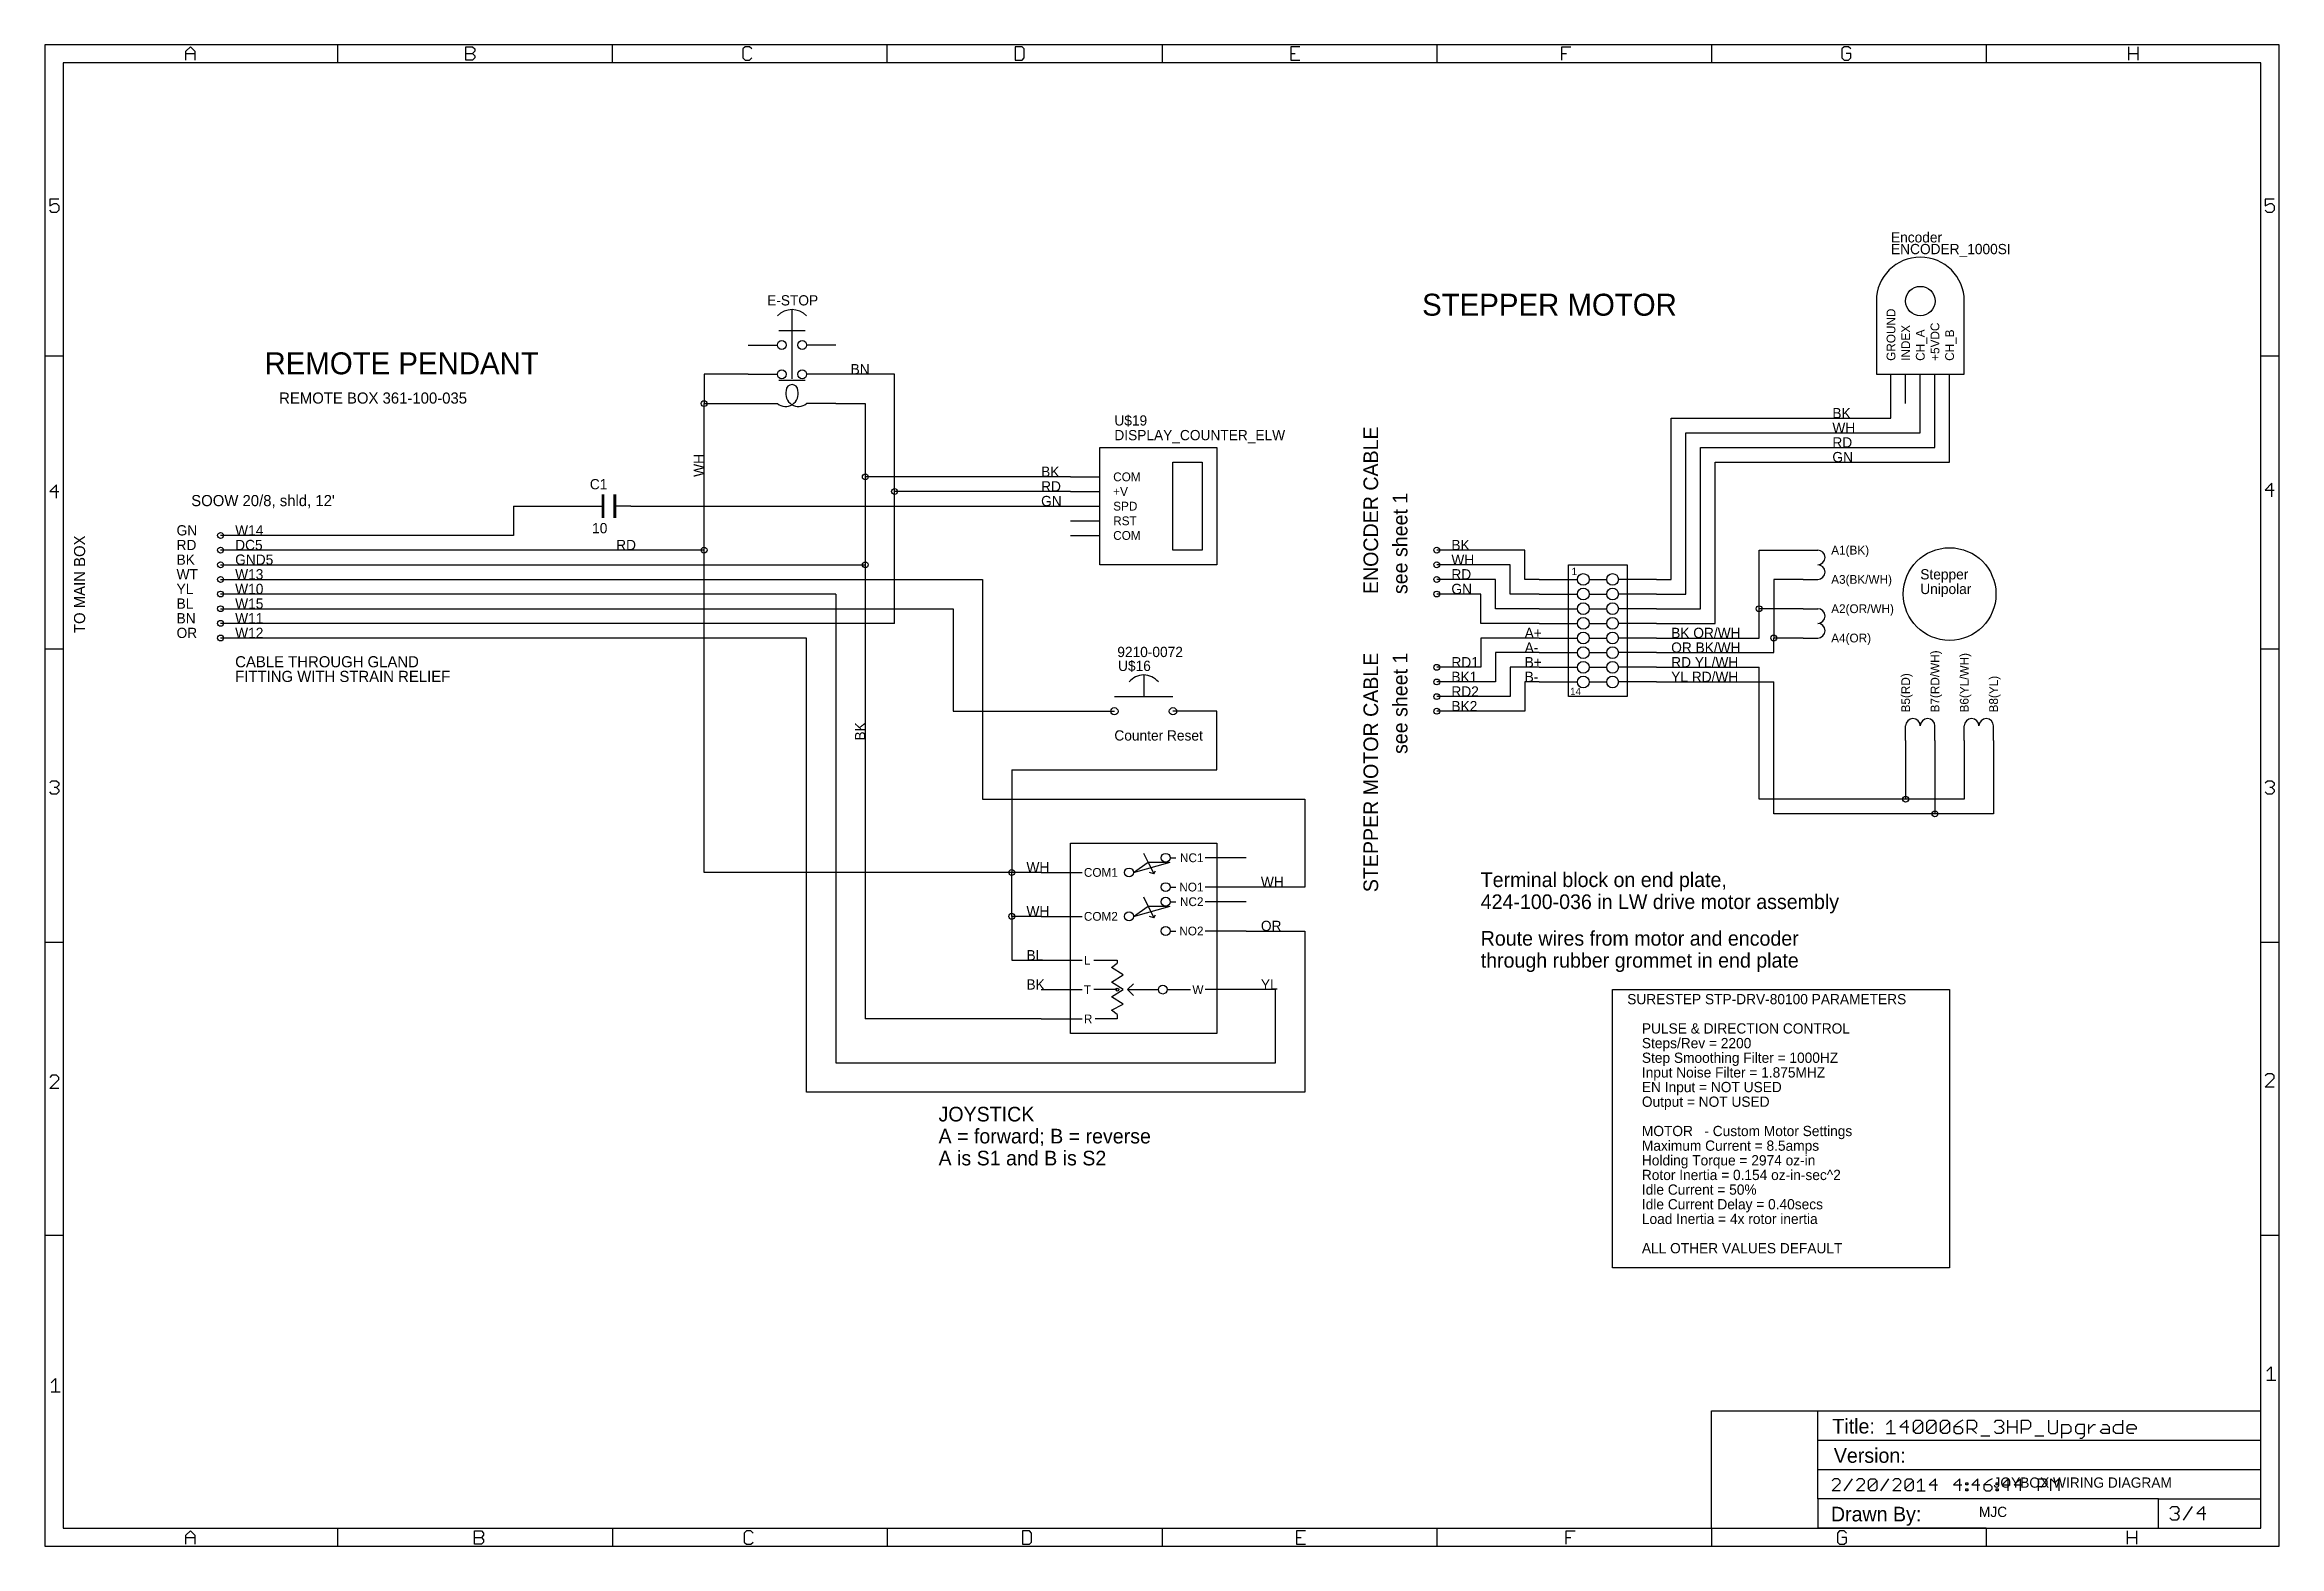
# Model space of a CAD drawing. Extents: x 0 to 387, y 0 to 260.
import ezdxf
from ezdxf.enums import TextEntityAlignment as Align

# ---------------------------------------------------------------- set-up
doc = ezdxf.new("R2010")
doc.units = 0
for name, color, linetype in [('91', 94, 'CONTINUOUS'), ('94', 14, 'CONTINUOUS'), ('95', 251, 'CONTINUOUS'), ('96', 251, 'CONTINUOUS')]:
    doc.layers.add(name, color=color, linetype=linetype)

# ---------------------------------------------------------------- blocks, each defined once
blk = doc.blocks.new('RECT')
blk.add_solid([(-0.5, -0.5), (0.5, -0.5), (-0.5, 0.5), (0.5, 0.5)])

msp = doc.modelspace()

# ---------------------------------------------------------------- linework, layer by layer
at = {"layer": '91'}
for p, q in [((121.92, 203.2), (114.3, 203.2)), ((114.3, 203.2), (114.3, 198.12)), ((147.32, 203.2), (137.16, 203.2)), ((147.32, 182.88), (147.32, 203.2)), ((114.3, 172.72), (114.3, 198.12)), ((114.3, 198.12), (121.92, 198.12)), ((137.16, 198.12), (142.24, 198.12)), ((142.24, 198.12), (142.24, 185.42)), ((320.04, 195.58), (320.04, 198.12)), ((325.12, 193.04), (325.12, 198.12)), ((327.66, 190.5), (327.66, 198.12)), ((330.2, 187.96), (330.2, 198.12)), ((281.94, 167.64), (281.94, 195.58)), ((281.94, 195.58), (320.04, 195.58)), ((284.48, 165.1), (284.48, 193.04)), ((284.48, 193.04), (325.12, 193.04)), ((287.02, 162.56), (287.02, 190.5)), ((287.02, 190.5), (327.66, 190.5)), ((289.56, 160.02), (289.56, 187.96)), ((289.56, 187.96), (330.2, 187.96)), ((177.8, 185.42), (142.24, 185.42)), ((142.24, 185.42), (142.24, 170.18)), ((177.8, 182.88), (147.32, 182.88)), ((147.32, 160.02), (147.32, 182.88)), ((81.28, 180.34), (81.28, 175.26)), ((81.28, 180.34), (93.98, 180.34)), ((101.6, 180.34), (177.8, 180.34)), ((81.28, 175.26), (30.48, 175.26)), ((114.3, 172.72), (30.48, 172.72)), ((114.3, 116.84), (114.3, 172.72)), ((256.54, 172.72), (241.3, 172.72)), ((256.54, 167.64), (256.54, 172.72)), ((297.18, 172.72), (304.8, 172.72)), ((297.18, 162.56), (297.18, 172.72)), ((30.48, 170.18), (142.24, 170.18)), ((30.48, 167.64), (162.56, 167.64)), ((142.24, 170.18), (142.24, 91.44)), ((162.56, 167.64), (162.56, 129.54)), ((254, 170.18), (241.3, 170.18)), ((251.46, 167.64), (241.3, 167.64)), ((251.46, 162.56), (251.46, 167.64)), ((254, 165.1), (254, 170.18)), ((259.08, 167.64), (256.54, 167.64)), ((279.4, 167.64), (281.94, 167.64)), ((304.8, 167.64), (299.72, 167.64)), ((299.72, 167.64), (299.72, 157.48)), ((137.16, 165.1), (30.48, 165.1)), ((137.16, 165.1), (137.16, 83.82)), ((248.92, 165.1), (241.3, 165.1)), ((248.92, 160.02), (248.92, 165.1)), ((259.08, 165.1), (254, 165.1)), ((279.4, 165.1), (284.48, 165.1)), ((30.48, 162.56), (157.48, 162.56)), ((147.32, 160.02), (30.48, 160.02)), ((157.48, 162.56), (157.48, 144.78)), ((259.08, 160.02), (248.92, 160.02)), ((259.08, 162.56), (251.46, 162.56)), ((279.4, 162.56), (287.02, 162.56)), ((279.4, 160.02), (289.56, 160.02)), ((297.18, 157.48), (297.18, 162.56)), ((304.8, 162.56), (297.18, 162.56)), ((132.08, 157.48), (30.48, 157.48)), ((132.08, 78.74), (132.08, 157.48)), ((259.08, 157.48), (248.92, 157.48)), ((248.92, 157.48), (248.92, 152.4)), ((279.4, 157.48), (297.18, 157.48)), ((304.8, 157.48), (299.72, 157.48)), ((299.72, 154.94), (299.72, 157.48)), ((248.92, 152.4), (241.3, 152.4)), ((259.08, 154.94), (251.46, 154.94)), ((251.46, 154.94), (251.46, 149.86)), ((259.08, 152.4), (254, 152.4)), ((254, 152.4), (254, 147.32)), ((279.4, 154.94), (299.72, 154.94)), ((279.4, 152.4), (297.18, 152.4)), ((297.18, 129.54), (297.18, 152.4)), ((251.46, 149.86), (241.3, 149.86)), ((254, 147.32), (241.3, 147.32)), ((259.08, 149.86), (256.54, 149.86)), ((256.54, 149.86), (256.54, 144.78)), ((279.4, 149.86), (299.72, 149.86)), ((299.72, 127), (299.72, 149.86)), ((157.48, 144.78), (172.72, 144.78)), ((172.72, 144.78), (180.34, 144.78)), ((203.2, 144.78), (200.66, 144.78)), ((203.2, 134.62), (203.2, 144.78)), ((256.54, 144.78), (241.3, 144.78)), ((322.58, 139.7), (322.58, 129.54)), ((327.66, 139.7), (327.66, 127)), ((332.74, 139.7), (332.74, 129.54)), ((337.82, 139.7), (337.82, 127)), ((167.64, 134.62), (203.2, 134.62)), ((167.64, 134.62), (167.64, 116.84)), ((162.56, 129.54), (218.44, 129.54)), ((218.44, 129.54), (218.44, 114.3)), ((322.58, 129.54), (297.18, 129.54)), ((332.74, 129.54), (322.58, 129.54)), ((327.66, 127), (299.72, 127)), ((337.82, 127), (327.66, 127)), ((167.64, 116.84), (114.3, 116.84)), ((172.72, 116.84), (167.64, 116.84)), ((167.64, 109.22), (167.64, 116.84)), ((218.44, 114.3), (208.28, 114.3)), ((172.72, 109.22), (167.64, 109.22)), ((167.64, 109.22), (167.64, 101.6)), ((208.28, 106.68), (218.44, 106.68)), ((218.44, 106.68), (218.44, 78.74)), ((167.64, 101.6), (172.72, 101.6)), ((213.36, 96.52), (208.28, 96.52)), ((213.36, 83.82), (213.36, 96.52)), ((271.78, 96.52), (330.2, 96.52)), ((271.78, 48.26), (271.78, 96.52)), ((330.2, 96.52), (330.2, 48.26)), ((172.72, 91.44), (142.24, 91.44)), ((137.16, 83.82), (213.36, 83.82)), ((218.44, 78.74), (132.08, 78.74)), ((330.2, 48.26), (271.78, 48.26))]:
    msp.add_line(p, q, dxfattribs=at)
for centre in [(114.3, 198.12), (142.24, 185.42), (147.32, 182.88), (30.48, 175.26), (30.48, 172.72), (30.48, 170.18), (114.3, 172.72), (142.24, 170.18), (241.3, 172.72), (241.3, 170.18), (30.48, 167.64), (241.3, 167.64), (30.48, 165.1), (30.48, 162.56), (241.3, 165.1), (297.18, 162.56), (30.48, 160.02), (30.48, 157.48), (299.72, 157.48), (241.3, 152.4), (241.3, 149.86), (241.3, 147.32), (241.3, 144.78), (322.58, 129.54), (327.66, 127), (167.64, 116.84), (167.64, 109.22)]:
    msp.add_circle(centre, 0.508, dxfattribs=at)
at = {"layer": '94'}
for p, q in [((50.8, 260.35), (0, 260.35)), ((0, 260.35), (0, 206.375)), ((24.4856, 259.2168), (25.2652, 259.9964)), ((25.2652, 259.9964), (26.0448, 259.2168)), ((98.425, 260.35), (50.8, 260.35)), ((50.8, 257.175), (50.8, 260.35)), ((72.9996, 257.6576), (72.9996, 259.9964)), ((72.9996, 259.9964), (74.169, 259.9964)), ((74.169, 259.9964), (74.5588, 259.6066)), ((74.5588, 259.6066), (74.5588, 259.2168)), ((146.05, 260.35), (98.425, 260.35)), ((98.425, 257.175), (98.425, 260.35)), ((121.3954, 259.9964), (121.0056, 259.6066)), ((121.0056, 259.6066), (121.0056, 258.0474)), ((122.175, 259.9964), (121.3954, 259.9964)), ((122.5648, 259.6066), (122.175, 259.9964)), ((193.675, 260.35), (146.05, 260.35)), ((146.05, 257.175), (146.05, 260.35)), ((168.2496, 259.9964), (168.2496, 257.6576)), ((169.419, 259.9964), (168.2496, 259.9964)), ((169.8088, 259.6066), (169.419, 259.9964)), ((169.8088, 258.0474), (169.8088, 259.6066)), ((241.3, 260.35), (193.675, 260.35)), ((193.675, 260.35), (193.675, 257.175)), ((217.5608, 259.9964), (216.0016, 259.9964)), ((216.0016, 259.9964), (216.0016, 257.6576)), ((288.925, 260.35), (241.3, 260.35)), ((241.3, 260.35), (241.3, 257.175)), ((262.9916, 257.6576), (262.9916, 259.9964)), ((262.9916, 259.9964), (264.5508, 259.9964)), ((336.55, 260.35), (288.925, 260.35)), ((288.925, 260.35), (288.925, 257.175)), ((311.8954, 259.9964), (311.5056, 259.6066)), ((311.5056, 259.6066), (311.5056, 258.0474)), ((312.675, 259.9964), (311.8954, 259.9964)), ((313.0648, 259.6066), (312.675, 259.9964)), ((387.35, 260.35), (336.55, 260.35)), ((336.55, 260.35), (336.55, 257.175)), ((361.2896, 257.6576), (361.2896, 259.9964)), ((362.8488, 259.9964), (362.8488, 257.6576)), ((387.35, 206.375), (387.35, 260.35)), ((50.8, 257.175), (3.175, 257.175)), ((3.175, 257.175), (3.175, 206.375)), ((24.4856, 257.6576), (24.4856, 259.2168)), ((24.4856, 258.827), (26.0448, 258.827)), ((26.0448, 259.2168), (26.0448, 257.6576)), ((98.425, 257.175), (50.8, 257.175)), ((72.9996, 258.827), (74.169, 258.827)), ((74.169, 257.6576), (72.9996, 257.6576)), ((74.5588, 259.2168), (74.169, 258.827)), ((74.169, 258.827), (74.5588, 258.4372)), ((74.5588, 258.0474), (74.169, 257.6576)), ((74.5588, 258.4372), (74.5588, 258.0474)), ((146.05, 257.175), (98.425, 257.175)), ((121.0056, 258.0474), (121.3954, 257.6576)), ((121.3954, 257.6576), (122.175, 257.6576)), ((122.175, 257.6576), (122.5648, 258.0474)), ((193.675, 257.175), (146.05, 257.175)), ((168.2496, 257.6576), (169.419, 257.6576)), ((169.419, 257.6576), (169.8088, 258.0474)), ((241.3, 257.175), (193.675, 257.175)), ((216.0016, 258.827), (216.7812, 258.827)), ((216.0016, 257.6576), (217.5608, 257.6576)), ((288.925, 257.175), (241.3, 257.175)), ((262.9916, 258.827), (263.7712, 258.827)), ((336.55, 257.175), (288.925, 257.175)), ((311.5056, 258.0474), (311.8954, 257.6576)), ((311.8954, 257.6576), (312.675, 257.6576)), ((313.0648, 258.827), (312.2852, 258.827)), ((312.675, 257.6576), (313.0648, 258.0474)), ((313.0648, 258.0474), (313.0648, 258.827)), ((384.175, 257.175), (336.55, 257.175)), ((361.2896, 258.827), (362.8488, 258.827)), ((384.175, 206.375), (384.175, 257.175)), ((2.4228, 233.5804), (0.8636, 233.5804)), ((0.8636, 233.5804), (0.8636, 232.411)), ((0.8636, 232.411), (1.6432, 232.8008)), ((1.6432, 232.8008), (2.033, 232.8008)), ((2.033, 232.8008), (2.4228, 232.411)), ((2.4228, 232.411), (2.4228, 231.6314)), ((386.4708, 233.5804), (384.9116, 233.5804)), ((384.9116, 233.5804), (384.9116, 232.411)), ((384.9116, 232.411), (385.6912, 232.8008)), ((385.6912, 232.8008), (386.081, 232.8008)), ((386.081, 232.8008), (386.4708, 232.411)), ((386.4708, 232.411), (386.4708, 231.6314)), ((1.2534, 231.2416), (0.8636, 231.6314)), ((2.033, 231.2416), (1.2534, 231.2416)), ((2.4228, 231.6314), (2.033, 231.2416)), ((385.3014, 231.2416), (384.9116, 231.6314)), ((386.081, 231.2416), (385.3014, 231.2416)), ((386.4708, 231.6314), (386.081, 231.2416)), ((129.54, 202.438), (129.54, 214.376)), ((317.5, 215.9), (317.5, 203.2)), ((332.74, 203.2), (332.74, 215.9)), ((127.254, 210.82), (131.826, 210.82)), ((0, 206.375), (0, 155.575)), ((0, 206.375), (3.175, 206.375)), ((3.175, 206.375), (3.175, 155.575)), ((121.92, 208.28), (127, 208.28)), ((137.16, 208.28), (132.08, 208.28)), ((384.175, 155.575), (384.175, 206.375)), ((384.175, 206.375), (387.35, 206.375)), ((387.35, 155.575), (387.35, 206.375)), ((121.92, 203.2), (127, 203.2)), ((127.254, 202.184), (131.826, 202.184)), ((137.16, 203.2), (132.08, 203.2)), ((317.5, 203.2), (332.74, 203.2)), ((320.04, 198.12), (320.04, 203.2)), ((322.58, 198.12), (322.58, 203.2)), ((325.12, 198.12), (325.12, 203.2)), ((327.66, 198.12), (327.66, 203.2)), ((330.2, 198.12), (330.2, 203.2)), ((121.92, 198.12), (127, 198.12)), ((137.16, 198.12), (132.08, 198.12)), ((182.88, 190.5), (203.2, 190.5)), ((182.88, 170.18), (182.88, 190.5)), ((203.2, 190.5), (203.2, 170.18)), ((195.58, 187.96), (200.66, 187.96)), ((195.58, 172.72), (195.58, 187.96)), ((200.66, 187.96), (200.66, 172.72)), ((2.033, 184.0504), (0.8636, 182.881)), ((0.8636, 182.881), (2.4228, 182.881)), ((2.033, 181.7116), (2.033, 184.0504)), ((177.8, 185.42), (182.88, 185.42)), ((177.8, 182.88), (182.88, 182.88)), ((386.081, 184.3044), (384.9116, 183.135)), ((384.9116, 183.135), (386.4708, 183.135)), ((386.081, 181.9656), (386.081, 184.3044)), ((93.98, 180.34), (96.52, 180.34)), ((101.6, 180.34), (99.06, 180.34)), ((177.8, 180.34), (182.88, 180.34)), ((177.8, 177.8), (182.88, 177.8)), ((177.8, 175.26), (182.88, 175.26)), ((200.66, 172.72), (195.58, 172.72)), ((304.8, 172.72), (307.34, 172.72)), ((203.2, 170.18), (182.88, 170.18)), ((259.08, 167.64), (264.16, 167.64)), ((264.16, 167.64), (264.16, 170.18)), ((264.16, 170.18), (274.32, 170.18)), ((264.16, 165.1), (264.16, 167.64)), ((264.16, 167.64), (265.684, 167.64)), ((267.716, 167.64), (270.764, 167.64)), ((274.32, 167.64), (272.796, 167.64)), ((274.32, 170.18), (274.32, 167.64)), ((274.32, 167.64), (274.32, 165.1)), ((279.4, 167.64), (274.32, 167.64)), ((304.8, 167.64), (307.34, 167.64)), ((259.08, 165.1), (264.16, 165.1)), ((264.16, 162.56), (264.16, 165.1)), ((264.16, 165.1), (265.684, 165.1)), ((267.716, 165.1), (270.764, 165.1)), ((274.32, 165.1), (272.796, 165.1)), ((274.32, 165.1), (274.32, 162.56)), ((279.4, 165.1), (274.32, 165.1)), ((259.08, 162.56), (264.16, 162.56)), ((259.08, 160.02), (264.16, 160.02)), ((264.16, 160.02), (264.16, 162.56)), ((264.16, 162.56), (265.684, 162.56)), ((264.16, 157.48), (264.16, 160.02)), ((264.16, 160.02), (265.684, 160.02)), ((267.716, 162.56), (270.764, 162.56)), ((267.716, 160.02), (270.764, 160.02)), ((274.32, 162.56), (272.796, 162.56)), ((274.32, 160.02), (272.796, 160.02)), ((274.32, 162.56), (274.32, 160.02)), ((279.4, 162.56), (274.32, 162.56)), ((274.32, 160.02), (274.32, 157.48)), ((279.4, 160.02), (274.32, 160.02)), ((304.8, 162.56), (307.34, 162.56)), ((0, 155.575), (0, 104.775)), ((0, 155.575), (3.175, 155.575)), ((3.175, 155.575), (3.175, 104.775)), ((259.08, 157.48), (264.16, 157.48)), ((264.16, 154.94), (264.16, 157.48)), ((264.16, 157.48), (265.684, 157.48)), ((267.716, 157.48), (270.764, 157.48)), ((274.32, 157.48), (272.796, 157.48)), ((274.32, 157.48), (274.32, 154.94)), ((279.4, 157.48), (274.32, 157.48)), ((304.8, 157.48), (307.34, 157.48)), ((384.175, 104.775), (384.175, 155.575)), ((384.175, 155.575), (387.35, 155.575)), ((387.35, 104.775), (387.35, 155.575)), ((190.5, 151.13), (190.5, 147.32)), ((259.08, 154.94), (264.16, 154.94)), ((259.08, 152.4), (264.16, 152.4)), ((264.16, 152.4), (264.16, 154.94)), ((264.16, 154.94), (265.684, 154.94)), ((264.16, 149.86), (264.16, 152.4)), ((264.16, 152.4), (265.684, 152.4)), ((267.716, 154.94), (270.764, 154.94)), ((267.716, 152.4), (270.764, 152.4)), ((274.32, 154.94), (272.796, 154.94)), ((274.32, 152.4), (272.796, 152.4)), ((274.32, 154.94), (274.32, 152.4)), ((279.4, 154.94), (274.32, 154.94)), ((274.32, 152.4), (274.32, 149.86)), ((279.4, 152.4), (274.32, 152.4)), ((185.42, 147.32), (190.5, 147.32)), ((190.5, 147.32), (195.58, 147.32)), ((259.08, 149.86), (264.16, 149.86)), ((264.16, 147.32), (264.16, 149.86)), ((264.16, 149.86), (265.684, 149.86)), ((274.32, 147.32), (264.16, 147.32)), ((267.716, 149.86), (270.764, 149.86)), ((274.32, 149.86), (272.796, 149.86)), ((274.32, 149.86), (274.32, 147.32)), ((279.4, 149.86), (274.32, 149.86)), ((180.34, 144.78), (185.42, 144.78)), ((200.66, 144.78), (195.58, 144.78)), ((322.58, 139.7), (322.58, 142.24)), ((327.66, 139.7), (327.66, 142.24)), ((332.74, 139.7), (332.74, 142.24)), ((337.82, 139.7), (337.82, 142.24)), ((0.8636, 132.3526), (1.2534, 132.7424)), ((1.2534, 132.7424), (2.033, 132.7424)), ((2.033, 132.7424), (2.4228, 132.3526)), ((2.4228, 131.9628), (2.033, 131.573)), ((2.4228, 132.3526), (2.4228, 131.9628)), ((384.9116, 132.3526), (385.3014, 132.7424)), ((385.3014, 132.7424), (386.081, 132.7424)), ((386.081, 132.7424), (386.4708, 132.3526)), ((386.4708, 131.9628), (386.081, 131.573)), ((386.4708, 132.3526), (386.4708, 131.9628)), ((1.2534, 130.4036), (0.8636, 130.7934)), ((2.033, 130.4036), (1.2534, 130.4036)), ((2.033, 131.573), (1.6432, 131.573)), ((2.033, 131.573), (2.4228, 131.1832)), ((2.4228, 130.7934), (2.033, 130.4036)), ((2.4228, 131.1832), (2.4228, 130.7934)), ((385.3014, 130.4036), (384.9116, 130.7934)), ((386.081, 130.4036), (385.3014, 130.4036)), ((386.081, 131.573), (385.6912, 131.573)), ((386.081, 131.573), (386.4708, 131.1832)), ((386.4708, 130.7934), (386.081, 130.4036)), ((386.4708, 131.1832), (386.4708, 130.7934)), ((177.8, 121.92), (203.2, 121.92)), ((177.8, 116.84), (177.8, 121.92)), ((191.262, 118.618), (190.5, 120.142)), ((203.2, 121.92), (203.2, 119.38)), ((172.72, 116.84), (177.8, 116.84)), ((177.8, 109.22), (177.8, 116.84)), ((177.8, 116.84), (179.832, 116.84)), ((188.722, 116.84), (195.072, 118.618)), ((188.722, 116.84), (191.262, 118.618)), ((191.262, 118.618), (194.818, 118.618)), ((191.262, 118.618), (192.278, 116.586)), ((192.278, 116.586), (191.516, 116.84)), ((192.278, 116.586), (192.532, 117.094)), ((195.072, 119.38), (196.088, 119.38)), ((203.2, 119.38), (201.168, 119.38)), ((203.2, 119.38), (203.2, 114.3)), ((208.28, 119.38), (203.2, 119.38)), ((191.262, 110.998), (190.5, 112.522)), ((195.072, 114.3), (196.088, 114.3)), ((203.2, 114.3), (201.168, 114.3)), ((203.2, 114.3), (203.2, 111.76)), ((208.28, 114.3), (203.2, 114.3)), ((172.72, 109.22), (177.8, 109.22)), ((177.8, 101.6), (177.8, 109.22)), ((177.8, 109.22), (179.832, 109.22)), ((188.722, 109.22), (191.262, 110.998)), ((188.722, 109.22), (195.072, 110.998)), ((191.262, 110.998), (194.818, 110.998)), ((191.262, 110.998), (192.278, 108.966)), ((192.278, 108.966), (191.516, 109.22)), ((192.278, 108.966), (192.532, 109.474)), ((195.072, 111.76), (196.088, 111.76)), ((203.2, 111.76), (201.168, 111.76)), ((203.2, 111.76), (203.2, 106.68)), ((208.28, 111.76), (203.2, 111.76)), ((0, 104.775), (0, 53.975)), ((0, 104.775), (3.175, 104.775)), ((3.175, 104.775), (3.175, 53.975)), ((195.072, 106.68), (196.088, 106.68)), ((203.2, 106.68), (201.168, 106.68)), ((203.2, 106.68), (203.2, 96.52)), ((208.28, 106.68), (203.2, 106.68)), ((384.175, 53.975), (384.175, 104.775)), ((384.175, 104.775), (387.35, 104.775)), ((387.35, 53.975), (387.35, 104.775)), ((172.72, 101.6), (177.8, 101.6)), ((177.8, 96.52), (177.8, 101.6)), ((177.8, 101.6), (179.832, 101.6)), ((181.864, 101.6), (185.928, 101.6)), ((184.912, 100.33), (185.928, 101.092)), ((185.928, 101.6), (185.928, 101.092)), ((186.944, 99.06), (184.912, 100.33)), ((184.912, 97.79), (186.944, 99.06)), ((186.944, 96.52), (184.912, 97.79)), ((188.722, 97.536), (187.706, 96.52)), ((172.72, 96.52), (177.8, 96.52)), ((177.8, 91.44), (177.8, 96.52)), ((177.8, 96.52), (179.832, 96.52)), ((185.928, 96.52), (181.864, 96.52)), ((184.912, 95.25), (186.944, 96.52)), ((186.944, 93.98), (184.912, 95.25)), ((184.912, 92.964), (186.944, 93.98)), ((187.706, 96.52), (188.722, 95.504)), ((187.706, 96.52), (193.04, 96.52)), ((194.564, 96.52), (198.628, 96.52)), ((203.2, 96.52), (201.168, 96.52)), ((203.2, 96.52), (203.2, 88.9)), ((208.28, 96.52), (203.2, 96.52)), ((172.72, 91.44), (177.8, 91.44)), ((177.8, 88.9), (177.8, 91.44)), ((177.8, 91.44), (179.832, 91.44)), ((185.928, 91.44), (182.118, 91.44)), ((185.928, 92.202), (184.912, 92.964)), ((185.928, 92.202), (185.928, 91.44)), ((203.2, 88.9), (177.8, 88.9)), ((1.2534, 81.6884), (0.8636, 81.2986)), ((2.033, 81.6884), (1.2534, 81.6884)), ((2.4228, 81.2986), (2.033, 81.6884)), ((385.3014, 81.9424), (384.9116, 81.5526)), ((386.081, 81.9424), (385.3014, 81.9424)), ((386.4708, 81.5526), (386.081, 81.9424)), ((386.4708, 81.1628), (386.4708, 81.5526)), ((0.8636, 79.3496), (2.4228, 80.9088)), ((2.4228, 79.3496), (0.8636, 79.3496)), ((2.4228, 80.9088), (2.4228, 81.2986)), ((384.9116, 79.6036), (386.4708, 81.1628)), ((386.4708, 79.6036), (384.9116, 79.6036)), ((0, 53.975), (0, 0)), ((0, 53.975), (3.175, 53.975)), ((3.175, 53.975), (3.175, 3.175)), ((384.175, 23.495), (384.175, 53.975)), ((384.175, 53.975), (387.35, 53.975)), ((387.35, 0), (387.35, 53.975)), ((385.1656, 30.3628), (385.9452, 31.1424)), ((385.9452, 31.1424), (385.9452, 28.8036)), ((1.1176, 28.3308), (1.8972, 29.1104)), ((1.8972, 29.1104), (1.8972, 26.7716)), ((385.1656, 28.8036), (386.7248, 28.8036)), ((1.1176, 26.7716), (2.6768, 26.7716)), ((288.925, 3.175), (288.925, 23.495)), ((288.925, 23.495), (307.34, 23.495)), ((307.34, 23.495), (384.175, 23.495)), ((307.34, 18.415), (307.34, 23.495)), ((384.175, 18.415), (384.175, 23.495)), ((319.2526, 21.0918), (320.0322, 21.8714)), ((319.2526, 19.5326), (320.8118, 19.5326)), ((320.0322, 21.8714), (320.0322, 19.5326)), ((322.7608, 21.8714), (321.5914, 20.702)), ((321.5914, 20.702), (323.1506, 20.702)), ((322.7608, 19.5326), (322.7608, 21.8714)), ((323.9302, 21.4816), (324.32, 21.8714)), ((323.9302, 19.9224), (323.9302, 21.4816)), ((323.9302, 19.9224), (325.4894, 21.4816)), ((324.32, 19.5326), (323.9302, 19.9224)), ((324.32, 21.8714), (325.0996, 21.8714)), ((325.0996, 19.5326), (324.32, 19.5326)), ((325.0996, 21.8714), (325.4894, 21.4816)), ((325.4894, 19.9224), (325.0996, 19.5326)), ((325.4894, 21.4816), (325.4894, 19.9224)), ((326.269, 21.4816), (326.6588, 21.8714)), ((326.269, 19.9224), (326.269, 21.4816)), ((326.269, 19.9224), (327.8282, 21.4816)), ((326.6588, 19.5326), (326.269, 19.9224)), ((326.6588, 21.8714), (327.4384, 21.8714)), ((327.4384, 19.5326), (326.6588, 19.5326)), ((327.4384, 21.8714), (327.8282, 21.4816)), ((327.8282, 19.9224), (327.4384, 19.5326)), ((327.8282, 21.4816), (327.8282, 19.9224)), ((328.6078, 21.4816), (328.9976, 21.8714)), ((328.6078, 19.9224), (328.6078, 21.4816)), ((328.6078, 19.9224), (330.167, 21.4816)), ((328.9976, 19.5326), (328.6078, 19.9224)), ((328.9976, 21.8714), (329.7772, 21.8714)), ((329.7772, 19.5326), (328.9976, 19.5326)), ((329.7772, 21.8714), (330.167, 21.4816)), ((330.167, 19.9224), (329.7772, 19.5326)), ((330.167, 21.4816), (330.167, 19.9224)), ((331.7262, 21.4816), (330.9466, 20.702)), ((330.9466, 20.702), (330.9466, 19.9224)), ((332.116, 20.702), (330.9466, 20.702)), ((330.9466, 19.9224), (331.3364, 19.5326)), ((331.3364, 19.5326), (332.116, 19.5326)), ((332.5058, 21.8714), (331.7262, 21.4816)), ((332.5058, 20.3122), (332.116, 20.702)), ((332.116, 19.5326), (332.5058, 19.9224)), ((332.5058, 19.9224), (332.5058, 20.3122)), ((333.2854, 19.5326), (333.2854, 21.8714)), ((333.2854, 21.8714), (334.4548, 21.8714)), ((334.4548, 20.3122), (333.2854, 20.3122)), ((334.065, 20.3122), (334.8446, 19.5326)), ((334.4548, 21.8714), (334.8446, 21.4816)), ((334.8446, 20.702), (334.4548, 20.3122)), ((334.8446, 21.4816), (334.8446, 20.702)), ((337.963, 21.4816), (338.3528, 21.8714)), ((338.3528, 19.5326), (337.963, 19.9224)), ((338.3528, 21.8714), (339.1324, 21.8714)), ((339.1324, 19.5326), (338.3528, 19.5326)), ((339.1324, 20.702), (338.7426, 20.702)), ((339.1324, 21.8714), (339.5222, 21.4816)), ((339.5222, 21.0918), (339.1324, 20.702)), ((339.1324, 20.702), (339.5222, 20.3122)), ((339.5222, 19.9224), (339.1324, 19.5326)), ((339.5222, 21.4816), (339.5222, 21.0918)), ((339.5222, 20.3122), (339.5222, 19.9224)), ((340.3018, 19.5326), (340.3018, 21.8714)), ((340.3018, 20.702), (341.861, 20.702)), ((341.861, 21.8714), (341.861, 19.5326)), ((342.6406, 19.5326), (342.6406, 21.8714)), ((342.6406, 21.8714), (343.81, 21.8714)), ((343.81, 20.3122), (342.6406, 20.3122)), ((343.81, 21.8714), (344.1998, 21.4816)), ((344.1998, 20.702), (343.81, 20.3122)), ((344.1998, 21.4816), (344.1998, 20.702)), ((347.3182, 21.8714), (347.3182, 19.9224)), ((347.3182, 19.9224), (347.708, 19.5326)), ((347.708, 19.5326), (348.4876, 19.5326)), ((348.4876, 19.5326), (348.8774, 19.9224)), ((348.8774, 19.9224), (348.8774, 21.8714)), ((349.657, 18.753), (349.657, 21.0918)), ((349.657, 21.0918), (350.8264, 21.0918)), ((350.8264, 19.5326), (349.657, 19.5326)), ((350.8264, 21.0918), (351.2162, 20.702)), ((351.2162, 19.9224), (350.8264, 19.5326)), ((351.2162, 20.702), (351.2162, 19.9224)), ((352.3856, 21.0918), (351.9958, 20.702)), ((351.9958, 20.702), (351.9958, 19.9224)), ((351.9958, 19.9224), (352.3856, 19.5326)), ((353.555, 21.0918), (352.3856, 21.0918)), ((352.3856, 19.5326), (353.555, 19.5326)), ((353.555, 19.1428), (353.555, 21.0918)), ((354.3346, 19.5326), (354.3346, 21.0918)), ((354.3346, 20.3122), (355.1141, 21.0918)), ((355.1141, 21.0918), (355.504, 21.0918)), ((356.2835, 19.9224), (356.6733, 20.3122)), ((356.6733, 19.5326), (356.2835, 19.9224)), ((356.6733, 21.0918), (357.4529, 21.0918)), ((356.6733, 20.3122), (357.8427, 20.3122)), ((357.8427, 19.5326), (356.6733, 19.5326)), ((357.4529, 21.0918), (357.8427, 20.702)), ((357.8427, 20.702), (357.8427, 19.5326)), ((358.6223, 20.702), (359.0121, 21.0918)), ((358.6223, 19.9224), (358.6223, 20.702)), ((359.0121, 19.5326), (358.6223, 19.9224)), ((359.0121, 21.0918), (360.1815, 21.0918)), ((360.1815, 19.5326), (359.0121, 19.5326)), ((360.1815, 21.8714), (360.1815, 19.5326)), ((360.9611, 20.702), (361.3509, 21.0918)), ((360.9611, 19.9224), (360.9611, 20.702)), ((362.5203, 20.3122), (360.9611, 20.3122)), ((361.3509, 19.5326), (360.9611, 19.9224)), ((361.3509, 21.0918), (362.1305, 21.0918)), ((362.1305, 19.5326), (361.3509, 19.5326)), ((362.1305, 21.0918), (362.5203, 20.702)), ((362.5203, 20.702), (362.5203, 20.3122)), ((307.34, 13.335), (307.34, 18.415)), ((307.34, 18.415), (384.175, 18.415)), ((335.6242, 19.1428), (337.1834, 19.1428)), ((344.9794, 19.1428), (346.5386, 19.1428)), ((352.7754, 18.753), (353.1652, 18.753)), ((353.1652, 18.753), (353.555, 19.1428)), ((384.175, 13.335), (384.175, 18.415)), ((307.34, 8.255), (307.34, 13.335)), ((307.34, 13.335), (384.175, 13.335)), ((310.1936, 11.7239), (309.8419, 11.3722)), ((310.8969, 11.7239), (310.1936, 11.7239)), ((311.2486, 11.3722), (310.8969, 11.7239)), ((311.9468, 9.6139), (313.3535, 11.7239)), ((314.4034, 11.7239), (314.0517, 11.3722)), ((315.1067, 11.7239), (314.4034, 11.7239)), ((315.4584, 11.3722), (315.1067, 11.7239)), ((316.1567, 11.3722), (316.5083, 11.7239)), ((316.5083, 11.7239), (317.2117, 11.7239)), ((317.2117, 11.7239), (317.5633, 11.3722)), ((318.2616, 9.6139), (319.6682, 11.7239)), ((320.7182, 11.7239), (320.3665, 11.3722)), ((321.4215, 11.7239), (320.7182, 11.7239)), ((321.7732, 11.3722), (321.4215, 11.7239)), ((322.4714, 11.3722), (322.8231, 11.7239)), ((322.8231, 11.7239), (323.5264, 11.7239)), ((323.5264, 11.7239), (323.8781, 11.3722)), ((324.5763, 11.0206), (325.2797, 11.7239)), ((325.2797, 11.7239), (325.2797, 9.6139)), ((327.7363, 11.7239), (326.6813, 10.6689)), ((327.7363, 9.6139), (327.7363, 11.7239)), ((331.9461, 11.7239), (330.8911, 10.6689)), ((331.9461, 9.6139), (331.9461, 11.7239)), ((335.1035, 11.7239), (334.0485, 10.6689)), ((335.1035, 9.6139), (335.1035, 11.7239)), ((337.5601, 11.7239), (336.8567, 11.3722)), ((340.3658, 11.7239), (339.3108, 10.6689)), ((340.3658, 9.6139), (340.3658, 11.7239)), ((342.4707, 11.7239), (341.4157, 10.6689)), ((342.4707, 9.6139), (342.4707, 11.7239)), ((345.6255, 9.6139), (345.6255, 11.7239)), ((345.6255, 11.7239), (346.6805, 11.7239)), ((346.6805, 11.7239), (347.0322, 11.3722)), ((347.7304, 9.6139), (347.7304, 11.7239)), ((347.7304, 11.7239), (348.4338, 11.0206)), ((348.4338, 11.0206), (349.1371, 11.7239)), ((349.1371, 11.7239), (349.1371, 9.6139)), ((384.175, 8.255), (384.175, 13.335)), ((366.395, 8.255), (307.34, 8.255)), ((307.34, 8.255), (307.34, 3.175)), ((309.8419, 9.6139), (311.2486, 11.0206)), ((311.2486, 9.6139), (309.8419, 9.6139)), ((311.2486, 11.0206), (311.2486, 11.3722)), ((314.0517, 9.6139), (315.4584, 11.0206)), ((315.4584, 9.6139), (314.0517, 9.6139)), ((315.4584, 11.0206), (315.4584, 11.3722)), ((316.1567, 9.9656), (316.1567, 11.3722)), ((316.1567, 9.9656), (317.5633, 11.3722)), ((316.5083, 9.6139), (316.1567, 9.9656)), ((317.2117, 9.6139), (316.5083, 9.6139)), ((317.5633, 9.9656), (317.2117, 9.6139)), ((317.5633, 11.3722), (317.5633, 9.9656)), ((320.3665, 9.6139), (321.7732, 11.0206)), ((321.7732, 9.6139), (320.3665, 9.6139)), ((321.7732, 11.0206), (321.7732, 11.3722)), ((322.4714, 9.9656), (322.4714, 11.3722)), ((322.4714, 9.9656), (323.8781, 11.3722)), ((322.8231, 9.6139), (322.4714, 9.9656)), ((323.5264, 9.6139), (322.8231, 9.6139)), ((323.8781, 9.9656), (323.5264, 9.6139)), ((323.8781, 11.3722), (323.8781, 9.9656)), ((324.5763, 9.6139), (325.983, 9.6139)), ((326.6813, 10.6689), (328.0879, 10.6689)), ((330.8911, 10.6689), (332.2978, 10.6689)), ((332.996, 11.0206), (333.3477, 11.0206)), ((332.996, 10.6689), (332.996, 11.0206)), ((333.3477, 10.6689), (332.996, 10.6689)), ((332.996, 9.9656), (333.3477, 9.9656)), ((332.996, 9.6139), (332.996, 9.9656)), ((333.3477, 9.6139), (332.996, 9.6139)), ((333.3477, 11.0206), (333.3477, 10.6689)), ((333.3477, 9.9656), (333.3477, 9.6139)), ((334.0485, 10.6689), (335.4551, 10.6689)), ((336.8567, 11.3722), (336.1534, 10.6689)), ((336.1534, 10.6689), (336.1534, 9.9656)), ((337.2084, 10.6689), (336.1534, 10.6689)), ((336.1534, 9.9656), (336.5051, 9.6139)), ((336.5051, 9.6139), (337.2084, 9.6139)), ((337.5601, 10.3172), (337.2084, 10.6689)), ((337.2084, 9.6139), (337.5601, 9.9656)), ((337.5601, 9.9656), (337.5601, 10.3172)), ((338.2583, 11.0206), (338.61, 11.0206)), ((338.2583, 10.6689), (338.2583, 11.0206)), ((338.61, 10.6689), (338.2583, 10.6689)), ((338.2583, 9.9656), (338.61, 9.9656)), ((338.2583, 9.6139), (338.2583, 9.9656)), ((338.61, 9.6139), (338.2583, 9.6139)), ((338.61, 11.0206), (338.61, 10.6689)), ((338.61, 9.9656), (338.61, 9.6139)), ((339.3108, 10.6689), (340.7174, 10.6689)), ((341.4157, 10.6689), (342.8224, 10.6689)), ((346.6805, 10.3172), (345.6255, 10.3172)), ((347.0322, 10.6689), (346.6805, 10.3172)), ((347.0322, 11.3722), (347.0322, 10.6689)), ((366.395, 3.175), (366.395, 8.255)), ((366.395, 8.255), (384.175, 8.255)), ((384.175, 3.175), (384.175, 8.255)), ((368.4016, 6.4956), (368.7914, 6.8854)), ((368.7914, 4.5466), (368.4016, 4.9364)), ((368.7914, 6.8854), (369.571, 6.8854)), ((369.571, 4.5466), (368.7914, 4.5466)), ((369.571, 5.716), (369.1812, 5.716)), ((369.571, 6.8854), (369.9608, 6.4956)), ((369.9608, 6.1058), (369.571, 5.716)), ((369.571, 5.716), (369.9608, 5.3262)), ((369.9608, 4.9364), (369.571, 4.5466)), ((369.9608, 6.4956), (369.9608, 6.1058)), ((369.9608, 5.3262), (369.9608, 4.9364)), ((370.7404, 4.5466), (372.2996, 6.8854)), ((374.2486, 6.8854), (373.0792, 5.716)), ((373.0792, 5.716), (374.6384, 5.716)), ((374.2486, 4.5466), (374.2486, 6.8854)), ((0, 0), (50.8, 0)), ((3.175, 3.175), (50.8, 3.175)), ((24.4856, 1.9148), (25.2652, 2.6944)), ((24.4856, 0.3556), (24.4856, 1.9148)), ((24.4856, 1.525), (26.0448, 1.525)), ((25.2652, 2.6944), (26.0448, 1.9148)), ((26.0448, 1.9148), (26.0448, 0.3556)), ((50.8, 3.175), (98.425, 3.175)), ((50.8, 0), (50.8, 3.175)), ((50.8, 0), (98.425, 0)), ((74.5236, 0.3556), (74.5236, 2.6944)), ((74.5236, 2.6944), (75.693, 2.6944)), ((74.5236, 1.525), (75.693, 1.525)), ((75.693, 0.3556), (74.5236, 0.3556)), ((75.693, 2.6944), (76.0828, 2.3046)), ((76.0828, 1.9148), (75.693, 1.525)), ((75.693, 1.525), (76.0828, 1.1352)), ((76.0828, 0.7454), (75.693, 0.3556)), ((76.0828, 2.3046), (76.0828, 1.9148)), ((76.0828, 1.1352), (76.0828, 0.7454)), ((98.425, 3.175), (146.05, 3.175)), ((98.425, 3.175), (98.425, 0)), ((98.425, 0), (146.05, 0)), ((121.6494, 2.6944), (121.2596, 2.3046)), ((121.2596, 2.3046), (121.2596, 0.7454)), ((121.2596, 0.7454), (121.6494, 0.3556)), ((122.429, 2.6944), (121.6494, 2.6944)), ((121.6494, 0.3556), (122.429, 0.3556)), ((122.8188, 2.3046), (122.429, 2.6944)), ((122.429, 0.3556), (122.8188, 0.7454)), ((146.05, 3.175), (193.675, 3.175)), ((146.05, 3.175), (146.05, 0)), ((146.05, 0), (193.675, 0)), ((169.5196, 2.6944), (169.5196, 0.3556)), ((170.689, 2.6944), (169.5196, 2.6944)), ((169.5196, 0.3556), (170.689, 0.3556)), ((171.0788, 2.3046), (170.689, 2.6944)), ((170.689, 0.3556), (171.0788, 0.7454)), ((171.0788, 0.7454), (171.0788, 2.3046)), ((193.675, 3.175), (241.3, 3.175)), ((193.675, 3.175), (193.675, 0)), ((193.675, 0), (241.3, 0)), ((218.5768, 2.6944), (217.0176, 2.6944)), ((217.0176, 2.6944), (217.0176, 0.3556)), ((217.0176, 1.525), (217.7972, 1.525)), ((217.0176, 0.3556), (218.5768, 0.3556)), ((241.3, 3.175), (288.925, 3.175)), ((241.3, 3.175), (241.3, 0)), ((241.3, 0), (288.925, 0)), ((263.7536, 0.3556), (263.7536, 2.6944)), ((263.7536, 2.6944), (265.3128, 2.6944)), ((263.7536, 1.525), (264.5332, 1.525)), ((288.925, 3.175), (307.34, 3.175)), ((288.925, 3.175), (288.925, 0)), ((288.925, 0), (336.55, 0)), ((336.55, 3.175), (307.34, 3.175)), ((307.34, 3.175), (366.395, 3.175)), ((311.1334, 2.6944), (310.7436, 2.3046)), ((310.7436, 2.3046), (310.7436, 0.7454)), ((310.7436, 0.7454), (311.1334, 0.3556)), ((311.913, 2.6944), (311.1334, 2.6944)), ((311.1334, 0.3556), (311.913, 0.3556)), ((312.3028, 1.525), (311.5232, 1.525)), ((312.3028, 2.3046), (311.913, 2.6944)), ((311.913, 0.3556), (312.3028, 0.7454)), ((312.3028, 0.7454), (312.3028, 1.525)), ((336.55, 3.175), (336.55, 0)), ((336.55, 0), (387.35, 0)), ((361.0356, 0.3556), (361.0356, 2.6944)), ((361.0356, 1.525), (362.5948, 1.525)), ((362.5948, 2.6944), (362.5948, 0.3556)), ((366.395, 3.175), (384.175, 3.175))]:
    msp.add_line(p, q, dxfattribs=at)
for centre, radius in [((325.12, 215.9), 2.5526), ((127.762, 208.28), 0.762), ((131.318, 208.28), 0.762), ((127.762, 203.2), 0.762), ((131.318, 203.2), 0.762), ((330.2, 165.1), 8.0321), ((266.7, 167.64), 1.016), ((271.78, 167.64), 1.016), ((266.7, 165.1), 1.016), ((266.7, 162.56), 1.016), ((271.78, 165.1), 1.016), ((271.78, 162.56), 1.016), ((271.78, 162.56), 1.016), ((266.7, 160.02), 1.016), ((271.78, 160.02), 1.016), ((266.7, 157.48), 1.016), ((266.7, 154.94), 1.016), ((266.7, 154.94), 1.016), ((271.78, 157.48), 1.016), ((271.78, 154.94), 1.016), ((271.78, 154.94), 1.016), ((266.7, 152.4), 1.016), ((271.78, 152.4), 1.016), ((266.7, 149.86), 1.016), ((271.78, 149.86), 1.016), ((185.42, 144.78), 0.635), ((195.58, 144.78), 0.635), ((194.31, 119.38), 0.762), ((187.96, 116.84), 0.762), ((194.31, 114.3), 0.762), ((194.31, 111.76), 0.762), ((187.96, 109.22), 0.762), ((194.31, 106.68), 0.762), ((193.802, 96.52), 0.762), ((185.928, 96.52), 0.254)]:
    msp.add_circle(centre, radius, dxfattribs=at)
for centre, radius, start, end in [((325.12, 215.9), 7.62, 0, 180), ((129.54, 210.82), 3.5921, 45, 135), ((128.3971, 199.8555), 2.228, 231.1653, 14.3051), ((130.683, 199.8557), 2.2281, 165.7007, 308.8289), ((129.54, 200.406), 1.016, 0, 180), ((307.34, 171.45), 1.27, 270, 90), ((307.34, 168.91), 1.27, 270, 90), ((307.34, 161.29), 1.27, 270, 90), ((307.34, 158.75), 1.27, 270, 90), ((190.5, 147.7963), 3.2727, 39.0932, 140.9068), ((323.85, 142.24), 1.27, 0, 180), ((326.39, 142.24), 1.27, 0, 180), ((334.01, 142.24), 1.27, 0, 180), ((336.55, 142.24), 1.27, 0, 180)]:
    msp.add_arc(centre, radius, start, end, dxfattribs=at)

# ---------------------------------------------------------------- block references
at = {"layer": '94', "xscale": 4.064, "yscale": 0.508, "rotation": 90}
for p in [(96.774, 180.34), (98.806, 180.34)]:
    msp.add_blockref('RECT', p, dxfattribs=at)

# ---------------------------------------------------------------- texts
at = {"layer": '94'}
for s, height, p in [('Encoder', 1.778, (320.04, 226.06)), ('E-STOP', 1.778, (125.222, 215.138)), ('STEPPER MOTOR', 3.81, (238.76, 213.36)), ('REMOTE PENDANT', 3.81, (38.1, 203.2)), ('BN', 1.778, (139.7, 203.2)), ('REMOTE BOX 361-100-035', 1.9304, (40.64, 198.12)), ('WH', 1.778, (309.88, 193.04)), ('BK', 1.778, (309.88, 195.58)), ('RD', 1.778, (309.88, 190.5)), ('BK', 1.778, (172.72, 185.42)), ('GN', 1.778, (309.88, 187.96)), ("SOOW 20/8, shld, 12'", 1.9304, (25.4, 180.34)), ('GN', 1.778, (172.72, 180.34)), ('RD', 1.778, (172.72, 182.88)), ('GN', 1.778, (22.86, 175.26)), ('RD', 1.778, (22.86, 172.72)), ('W14', 1.778, (33.02, 175.26)), ('DC5', 1.778, (33.02, 172.72)), ('RD', 1.778, (99.06, 172.72)), ('BK', 1.778, (243.84, 172.72)), ('BK', 1.778, (22.86, 170.18)), ('GND5', 1.778, (33.02, 170.18)), ('WH', 1.778, (243.84, 170.18)), ('WT', 1.778, (22.86, 167.64)), ('YL', 1.778, (22.86, 165.1)), ('W13', 1.778, (33.02, 167.64)), ('W10', 1.778, (33.02, 165.1)), ('GN', 1.778, (243.84, 165.1)), ('RD', 1.778, (243.84, 167.64)), ('1', 1.27, (264.668, 168.402)), ('Stepper', 1.778, (325.12, 167.64)), ('Unipolar', 1.778, (325.12, 165.1)), ('BL', 1.778, (22.86, 162.56)), ('W15', 1.778, (33.02, 162.56)), ('OR', 1.778, (22.86, 157.48)), ('BN', 1.778, (22.86, 160.02)), ('W11', 1.778, (33.02, 160.02)), ('W12', 1.778, (33.02, 157.48)), ('A+', 1.778, (256.54, 157.48)), ('BK OR/WH', 1.778, (281.94, 157.48)), ('A-', 1.778, (256.54, 154.94)), ('OR BK/WH', 1.778, (281.94, 154.94)), ('CABLE THROUGH GLAND', 1.9304, (33.02, 152.4)), ('FITTING WITH STRAIN RELIEF', 1.9304, (33.02, 149.86)), ('RD1', 1.778, (243.84, 152.4)), ('BK1', 1.778, (243.84, 149.86)), ('B+', 1.778, (256.54, 152.4)), ('B-', 1.778, (256.54, 149.86)), ('YL RD/WH', 1.778, (281.94, 149.86)), ('RD YL/WH', 1.778, (281.94, 152.4)), ('RD2', 1.778, (243.84, 147.32)), ('14', 1.27, (264.414, 147.574)), ('BK2', 1.778, (243.84, 144.78)), ('Counter Reset', 1.778, (185.42, 139.7)), ('WH', 1.778, (170.18, 116.84)), ('Terminal block on end plate,', 2.54, (248.92, 114.3)), ('WH', 1.778, (210.82, 114.3)), ('424-100-036 in LW drive motor assembly', 2.54, (248.92, 110.49)), ('WH', 1.778, (170.18, 109.22)), ('OR', 1.778, (210.82, 106.68)), ('Route wires from motor and encoder', 2.54, (248.92, 104.14)), ('BL', 1.778, (170.18, 101.6)), ('through rubber grommet in end plate', 2.54, (248.92, 100.33)), ('BK', 1.778, (170.18, 96.52)), ('YL', 1.778, (210.82, 96.52)), ('SURESTEP STP-DRV-80100 PARAMETERS', 1.778, (274.32, 93.98)), ('PULSE & DIRECTION CONTROL', 1.778, (276.86, 88.9)), ('Steps/Rev = 2200', 1.778, (276.86, 86.36)), ('Step Smoothing Filter = 1000HZ', 1.778, (276.86, 83.82)), ('Input Noise Filter = 1.875MHZ', 1.778, (276.86, 81.28)), ('Output = NOT USED', 1.778, (276.86, 76.2)), ('EN Input = NOT USED', 1.778, (276.86, 78.74)), ('JOYSTICK', 2.54, (154.94, 73.66)), ('A = forward; B = reverse', 2.54, (154.94, 69.85)), ('MOTOR   - Custom Motor Settings', 1.778, (276.86, 71.12)), ('Maximum Current = 8.5amps', 1.778, (276.86, 68.58)), ('A is S1 and B is S2', 2.54, (154.94, 66.04)), ('Holding Torque = 2974 oz-in', 1.778, (276.86, 66.04)), ('Rotor Inertia = 0.154 oz-in-sec^2', 1.778, (276.86, 63.5)), ('Idle Current = 50%', 1.778, (276.86, 60.96)), ('Idle Current Delay = 0.40secs', 1.778, (276.86, 58.42)), ('Load Inertia = 4x rotor inertia', 1.778, (276.86, 55.88)), ('ALL OTHER VALUES DEFAULT', 1.778, (276.86, 50.8)), ('Title:', 2.54, (309.88, 19.558)), ('Version:', 2.54, (310.134, 14.478)), ('JOYBOX WIRING DIAGRAM', 1.778, (337.82, 10.16)), ('Drawn By:', 2.54, (309.626, 4.318)), ('MJC', 1.778, (335.28, 5.08))]:
    msp.add_text(s, height=height, dxfattribs=at).set_placement(p)
for s, height, p in [('ENOCDER CABLE', 2.54, (231.14, 165.1)), ('WH', 1.778, (114.3, 185.42)), ('see sheet 1', 2.54, (236.22, 165.1)), ('BK', 1.778, (142.24, 139.7))]:
    msp.add_text(s, height=height, rotation=90, dxfattribs=at).set_placement(p)
for s, height, p in [('TO MAIN BOX', 1.9304, (5.08, 175.26)), ('STEPPER MOTOR CABLE', 2.54, (228.6, 154.94)), ('see sheet 1', 2.54, (233.68, 154.94))]:
    msp.add_text(s, height=height, rotation=90, dxfattribs=at).set_placement(p, align=Align.TOP_RIGHT)
at = {"layer": '95'}
for s, p in [('GROUND', (320.802, 205.5368)), ('INDEX', (323.342, 205.5368)), ('CH_A', (325.882, 205.5368)), ('+5VDC', (328.422, 205.5368)), ('CH_B', (330.962, 205.5368)), ('B7(RD/WH)', (328.422, 144.5768)), ('B5(RD)', (323.342, 144.5768)), ('B6(YL/WH)', (333.502, 144.5768)), ('B8(YL)', (338.582, 144.5768))]:
    msp.add_text(s, height=1.524, rotation=90, dxfattribs=at).set_placement(p)
for s, height, p in [('U$19', 1.778, (185.42, 194.31)), ('COM', 1.524, (185.2168, 184.658)), ('+V', 1.524, (185.2168, 182.118)), ('SPD', 1.524, (185.2168, 179.578)), ('RST', 1.524, (185.2168, 177.038)), ('COM', 1.524, (185.2168, 174.498)), ('A1(BK)', 1.524, (309.6768, 171.958)), ('A3(BK/WH)', 1.524, (309.6768, 166.878)), ('A2(OR/WH)', 1.524, (309.6768, 161.798)), ('A4(OR)', 1.524, (309.6768, 156.718)), ('U$16', 1.778, (186.055, 151.765)), ('COM1', 1.524, (180.1368, 116.078)), ('COM2', 1.524, (180.1368, 108.458)), ('L', 1.524, (180.1368, 100.838)), ('T', 1.524, (180.1368, 95.758)), ('R', 1.524, (180.1368, 90.678))]:
    msp.add_text(s, height=height, dxfattribs=at).set_placement(p)
for s, height, p in [('C1', 1.778, (97.536, 185.039)), ('NC1', 1.524, (200.8632, 120.142)), ('NO1', 1.524, (200.8632, 115.062)), ('NC2', 1.524, (200.8632, 112.522)), ('NO2', 1.524, (200.8632, 107.442)), ('W', 1.524, (200.8632, 97.282))]:
    msp.add_text(s, height=height, dxfattribs=at).set_placement(p, align=Align.TOP_RIGHT)
at = {"layer": '96'}
for s, p in [('ENCODER_1000SI', (320.04, 224.028)), ('DISPLAY_COUNTER_ELW', (185.42, 191.77)), ('9210-0072', (185.928, 154.178))]:
    msp.add_text(s, height=1.778, dxfattribs=at).set_placement(p)
msp.add_text('10', height=1.778, dxfattribs=at).set_placement((97.536, 177.419), align=Align.TOP_RIGHT)

doc.saveas('drawing.dxf')
